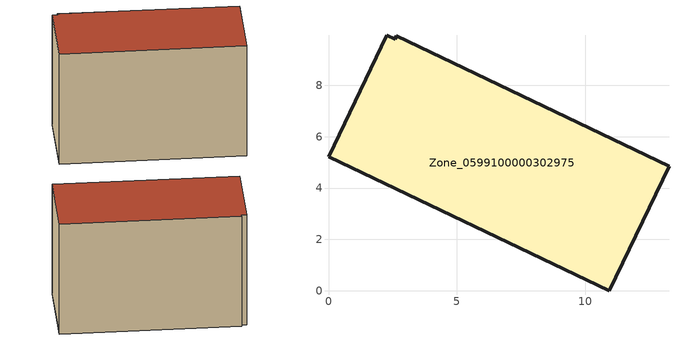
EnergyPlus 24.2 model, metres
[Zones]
Zone_0599100000302975
 floor ground (C_G): 10.94,0 0,5.22 2.27,9.95 2.6,9.8 2.65,9.92 13.26,4.85 z4.79
 wall outside (C_F): 10.94,0 13.26,4.85 2.65,9.92 2.6,9.8 2.27,9.95 0,5.22 10.94,0 z4.79:12.84
 roof outside (C_R): 0,5.22 10.94,0 13.26,4.85 2.65,9.92 2.6,9.8 2.27,9.95 z12.84
[BUILDING]
Pand.0599100000302975: North Axis=0; Terrain=City; Loads Convergence Tolerance Value=0.04; Temperature Convergence Tolerance Value=0.4; Solar Distribution=FullExterior; Maximum Number of Warmup Days=25; Minimum Number of Warmup Days=1
[Site:Location]
Rotterdam.The.Hague.AP_ZH_NLD Design_Conditions: Latitude=51.96; Longitude=4.45; Time Zone=1; Elevation=-4.5
[SITE:GROUNDTEMPERATURE:BUILDINGSURFACE]
18, 18, 18, 18, 18, 18, 18, 18, 18, 18, 18, 18
[MATERIAL] Thermal Absorptance=0.9; Solar Absorptance=0.7; Visible Absorptance=0.7
Name | Roughness | Thickness | Conductivity | Density | Specific Heat
G.TI.1992-2005 | MediumSmooth | 0.15 | 0.06 | 540 | 1210
F.TI.1992-2005 | Rough | 0.3 | 0.12 | 1920 | 840
R.TI.1992-2005 | MediumRough | 0.2 | 0.08 | 1500 | 1000
[CONSTRUCTION]
C_G: G.TI.1992-2005
C_F: F.TI.1992-2005
C_R: R.TI.1992-2005
[ZONE]
Zone_0599100000302975: Type=1; Multiplier=1; Ceiling Height=Autocalculate; Volume=Autocalculate; Floor Area=autocalculate; Part of Total Floor Area=Yes
[ZONEINFILTRATION:DESIGNFLOWRATE]
Infil_Zone_0599100000302975: Zone or ZoneList or Space or SpaceList=Zone_0599100000302975; Schedule=AlwaysOn; Design Flow Rate Calculation Method=Flow/Area; Flow Rate per Floor Area=0.0015; Constant Term Coefficient=1; Temperature Term Coefficient=0; Velocity Term Coefficient=0; Velocity Squared Term Coefficient=0
[HVACTEMPLATE:ZONE:IDEALLOADSAIRSYSTEM]
Zone_0599100000302975: Maximum Heating Supply Air Temperature=50; Minimum Cooling Supply Air Temperature=13; Maximum Heating Supply Air Humidity Ratio=0.0156; Minimum Cooling Supply Air Humidity Ratio=0.0077; Heating Limit=NoLimit; Cooling Limit=NoLimit; Dehumidification Control Type=ConstantSensibleHeatRatio; Cooling Sensible Heat Ratio=0.7; Dehumidification Setpoint=60; Humidification Control Type=None; Humidification Setpoint=30; Outdoor Air Method=None; Outdoor Air Flow Rate per Person=0.00944; Outdoor Air Flow Rate per Zone Floor Area=0; Outdoor Air Flow Rate per Zone=0; Demand Controlled Ventilation Type=None; Outdoor Air Economizer Type=NoEconomizer; Heat Recovery Type=None; Sensible Heat Recovery Effectiveness=0.7; Latent Heat Recovery Effectiveness=0.65
[ZONECONTROL:THERMOSTAT]
ThermostatControl_Zone_0599100000302975: Zone or ZoneList=Zone_0599100000302975; Control Type Schedule=DualSetpointControlType; Control 1=Thermostat_Zone_0599100000302975; Temperature Difference Between Cutout And Setpoint=0
[THERMOSTATSETPOINT:DUALSETPOINT]
Thermostat_Zone_0599100000302975: Heating Setpoint Temperature Schedule=HeatingSetpoint_Zone_0599100000302975; Cooling Setpoint Temperature Schedule=CoolingSetpoint_Zone_0599100000302975
[SCHEDULE:COMPACT]
HeatingSetpoint_Zone_0599100000302975: Through: 12/31, For: AllDays, Until: 24:00, 21
CoolingSetpoint_Zone_0599100000302975: Through: 12/31, For: AllDays, Until: 24:00, 24
DualSetpointControlType: Through: 12/31, For: AllDays, Until: 24:00, 4
AlwaysOn: Through: 12/31, For: AllDays, Until: 24:00, 1
